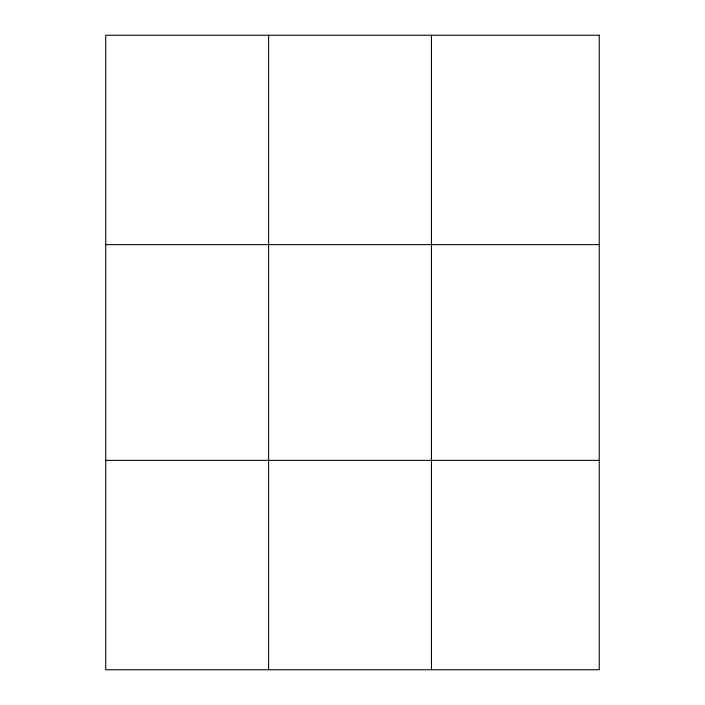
<?xml version="1.0" encoding="UTF-8"?>
<svg xmlns="http://www.w3.org/2000/svg" width="705" height="705" viewBox="0 0 705 705"><rect width="100%" height="100%" fill="white"/><g stroke="black" fill="none" stroke-linecap="round" stroke-linejoin="round"><path stroke-width="1.06" d="M268.605 35.25L268.605 669.75M431.46 35.25L431.46 669.75M105.75 244.635L599.25 244.635M105.75 460.365L599.25 460.365M599.25 35.25L599.25 669.75L105.75 669.75L105.75 35.25L599.25 35.25"/></g></svg>
